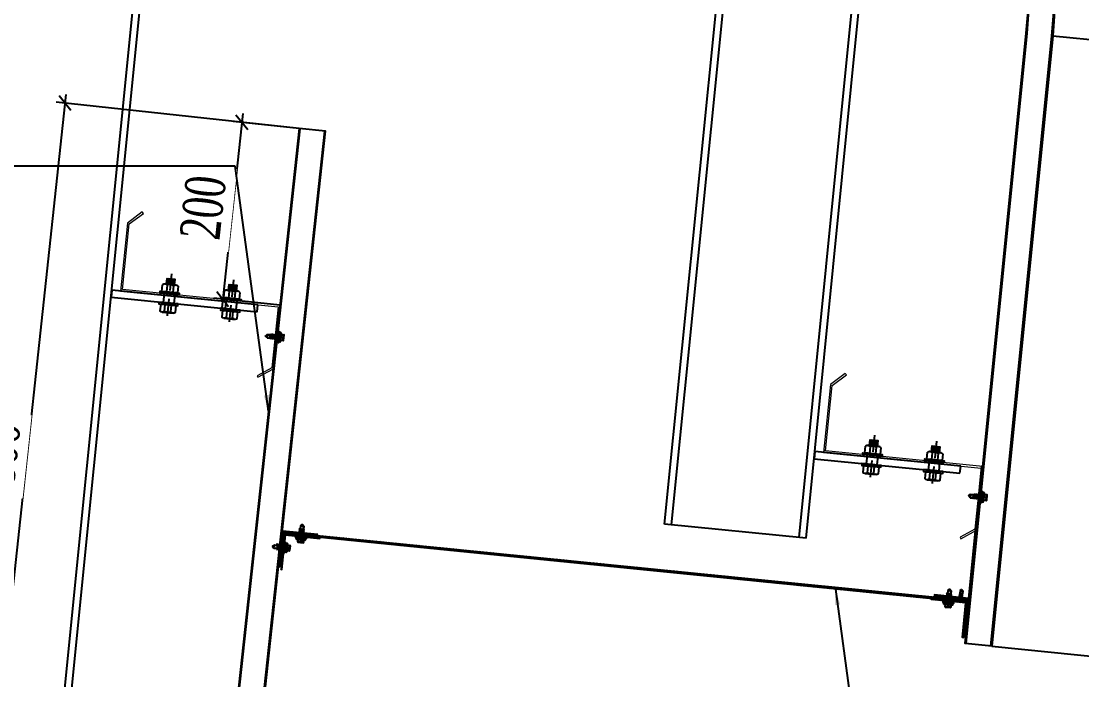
# Model space of a CAD drawing. Header units: inches. Extents: x 315041 to 662841, y -45540 to -35018.
# Drawn here: x 329985.3 to 330104.6, y -36930.1 to -36856 of the extents above; entities that cross this region are included whole.
import ezdxf

# ---------------------------------------------------------------- set-up
doc = ezdxf.new("R2010")
doc.units = ezdxf.units.IN
doc.header["$MEASUREMENT"] = 0
for name, pattern in [('CENTER2', [28.575, 19.05, -3.175, 3.175, -3.175]), ('DASHED2', [9.525, 6.35, -3.175]), ('ketcau-1', [2, 1, 1])]:
    doc.linetypes.add(name, pattern=pattern)
for name, color, linetype in [('2', 2, 'Continuous'), ('3', 3, 'Continuous'), ('5', 5, 'Continuous'), ('8', 8, 'Continuous'), ('DIM', 8, 'Continuous'), ('ketcau-8', 8, 'Continuous'), ('STRUCTURE', 1, 'Continuous')]:
    doc.layers.add(name, color=color, linetype=linetype)
doc.layers.add('XG', color=128, linetype='Continuous', lineweight=13)
doc.styles.add('ST1', font='times.ttf', dxfattribs={"width": 0.7})
doc.styles.add('ST1H', font='vnshxh.shx', dxfattribs={"width": 0.7})
doc.dimstyles.new('10', dxfattribs={"dimtxt": 4.5, "dimasz": 1.5, "dimexe": 1, "dimexo": 0, "dimgap": 1, "dimtad": 1, "dimdec": 0, "dimlfac": 10, "dimzin": 0, "dimdsep": 46, "dimtxsty": 'ST1', "dimblk": 'OBLIQUE', "dimcen": 1, "dimdle": 1, "dimclrd": 8, "dimclre": 8, "dimclrt": 3, "dimadec": 0, "dimazin": 0, "dimtfac": 1, "dimtdec": 0, "dimtix": 1, "dimtofl": 0, "dimtmove": 1, "dimatfit": 3, "dimfxl": 0, "dimtfill": 1, "dimtolj": 1, "dimtzin": 0, "dimlwd": -1, "dimlwe": -1, "dimarcsym": 1})
doc.dimstyles.new('3', dxfattribs={"dimtxt": 3.5, "dimasz": 1.8, "dimexe": 1, "dimexo": 0, "dimgap": 1, "dimtad": 1, "dimdec": 0, "dimlfac": 3, "dimzin": 0, "dimdsep": 46, "dimtxsty": 'ST1H', "dimblk": 'OBLIQUE', "dimcen": 1, "dimdle": 1, "dimclrd": 8, "dimclre": 8, "dimclrt": 3, "dimadec": 0, "dimazin": 0, "dimtfac": 1, "dimtdec": 0, "dimtix": 1, "dimtofl": 0, "dimtmove": 1, "dimatfit": 3, "dimfxl": 0.18, "dimtolj": 1, "dimtzin": 0, "dimlwd": -1, "dimlwe": -1, "dimarcsym": 1})

# ---------------------------------------------------------------- blocks, each defined once
blk = doc.blocks.new('bl1')
at = {"layer": '8', "linetype": 'ketcau-1'}
for p, q in [((68, 400), (-100, 352)), ((100, 361), (-100, 304)), ((100, 313), (-100, 257)), ((-79, 226), (-79, 50)), ((79, 226), (79, 50))]:
    blk.add_line(p, q, dxfattribs=at)
for points in [[(-100, 250), (100, 250), (100, 400), (-100, 400)], [(-250, 0), (250, 0), (250, 50), (-250, 50)]]:
    blk.add_lwpolyline(points, close=True, dxfattribs=at)
blk.add_lwpolyline([(-200, 226, -0.403647), (-79, 226, -0.308355), (79, 226, -0.40582), (200, 226, -2.464147)], format="xyb", dxfattribs=at)
for points in [[(-200, 226), (-200, 50), (200, 50), (200, 226)], [(145, 250), (-143, 250)]]:
    blk.add_lwpolyline(points, dxfattribs=at)
blk = doc.blocks.new('bl2')
at = {"layer": '8', "linetype": 'ketcau-1'}
for p, q in [((-79, 226), (-79, 50)), ((79, 226), (79, 50))]:
    blk.add_line(p, q, dxfattribs=at)
blk.add_lwpolyline([(-250, 0), (250, 0), (250, 50), (-250, 50)], close=True, dxfattribs=at)
blk.add_lwpolyline([(-200, 226, -0.403647), (-79, 226, -0.308355), (79, 226, -0.40582), (200, 226, -2.464147)], format="xyb", dxfattribs=at)
for points in [[(-200, 226), (-200, 50), (200, 50), (200, 226)], [(145, 250), (-143, 250)]]:
    blk.add_lwpolyline(points, dxfattribs=at)
blk = doc.blocks.new('Short_Self_drilling')
at = {"layer": 'STRUCTURE', "color": 1, "linetype": 'Continuous'}
for p, q in [((6.4, 1.7), (-6.4, 1.7)), ((5.1, 3.8), (-5.1, 3.8)), ((-2.6, 2.9), (-5.1, 2.9)), ((-3.4, 3.8), (-3.4, 6.8)), ((3, 7.2), (-3, 7.2)), ((2.6, 2.9), (-2.6, 2.9)), ((-2.1, 2.8), (-2.1, 2.9)), ((6.3, 0), (0, 0)), ((2.2, 2.8), (2.2, 2.9)), ((2.2, -0.5), (2.2, 0)), ((5.1, 2.9), (2.6, 2.9)), ((3.4, 3.8), (3.4, 6.8)), ((3, -1.2), (-2.7, -0.2)), ((3, -2.7), (-2.7, -1.8)), ((3, -4.2), (-2.7, -3.3)), ((3, -5.8), (-2.7, -4.8)), ((3, -7.3), (-2.7, -6.3)), ((-1.9, -8), (-2.7, -7.9)), ((-2.1, -1.4), (-2.1, -0.9)), ((-2.1, -2.9), (-2.1, -2.4)), ((-2.1, -4.4), (-2.1, -3.9)), ((-2.1, -6), (-2.1, -5.4)), ((-2.1, -7.5), (-2.1, -7)), ((-2.1, -12.3), (-2.1, -8.5)), ((3, -8.8), (-1.1, -8.1)), ((2.1, -12.3), (2.1, -9.1)), ((2.2, -2), (2.2, -1.5)), ((2.2, -3.6), (2.2, -3)), ((2.2, -5.1), (2.2, -4.6)), ((2.2, -6.6), (2.2, -6.1)), ((2.2, -8.1), (2.2, -7.6))]:
    blk.add_line(p, q, dxfattribs=at)
blk.add_lwpolyline([(6.4, 1.3), (6.4, 1.7), (2.1, 2.8), (-2.1, 2.8), (-6.4, 1.7), (-6.4, 1.3)], close=True, dxfattribs=at)
for points in [[(-6.4, 1.3, -0.088869), (-6.3, 0), (0, 0)], [(-0.1, 3.8), (-0.3, 6.2, 0.338878), (-3.1, 6.2), (-3.3, 3.8)], [(3.3, 3.8), (3.1, 6.2, 0.338878), (0.3, 6.2), (0.1, 3.8)], [(2.1, -12.3), (0.2, -14.2, -0.333596), (-0.2, -14.2), (-2.1, -12.3)], [(-0.1, -14), (-1, -12.2, -0.148657), (-1.4, -11.2), (-2, -7.7, -0.815006), (-1.2, -7.8, 0.150833), (-0.8, -8.7)], [(2.1, -12.3), (1.7, -11.7, 0.52242), (0.9, -11.7), (-0.2, -14.2)]]:
    blk.add_lwpolyline(points, format="xyb", dxfattribs=at)
for points in [[(3, -1.2), (2.2, -1.5), (-2.1, -0.8), (-2.7, -0.2), (-2.4, 0)], [(3, -2.7), (2.2, -3), (-2.1, -2.4), (-2.7, -1.8), (-2.1, -1.4), (2.2, -2), (3, -2.7)], [(3, -4.2), (2.2, -4.6), (-2.1, -3.9), (-2.7, -3.3), (-2.1, -2.9), (2.2, -3.6), (3, -4.2)], [(3, -5.8), (2.2, -6.1), (-2.1, -5.4), (-2.7, -4.8), (-2.1, -4.4), (2.2, -5.1), (3, -5.8)], [(3, -7.3), (2.2, -7.6), (-2.1, -7), (-2.7, -6.3), (-2.1, -6), (2.2, -6.6), (3, -7.3)], [(-1.8, -8.5), (-2.1, -8.5), (-2.7, -7.9), (-2.1, -7.5), (-1.8, -7.5)], [(-1.3, -7.6), (2.2, -8.1), (3, -8.8)], [(-1.2, 0), (2.2, -0.5), (3, -1.2)], [(3, -8.8), (2.2, -9.1), (-0.8, -8.7)]]:
    blk.add_lwpolyline(points, dxfattribs=at)
for centre, radius, start, end in [((-5, 3.3), 0.455, 109.7949, 250.2674), ((-3, 6.8), 0.429, 90.0311, 180.0311), ((3, 6.8), 0.429, 0.0311, 90.0311), ((5.1, 3.3), 0.435, 279.7276, 80.3347), ((10, 0.2), 3.74, 162.2963, 182.6103)]:
    blk.add_arc(centre, radius, start, end, dxfattribs=at)
blk = doc.blocks.new('_Oblique')
at = {"color": 0, "linetype": 'ByBlock', "lineweight": -2}
blk.add_line((-0.5, -0.5), (0.5, 0.5), dxfattribs=at)
blk = doc.blocks.new('*D448')
at = {"color": 8, "linetype": 'Continuous', "transparency": 16777216}
for p, q in [((330010.24, -36866.4), (330007.87, -36888.25)), ((330016.58, -36868.1), (330009.14, -36867.29)), ((330014.42, -36887.95), (330006.98, -36887.15))]:
    blk.add_line(p, q, dxfattribs=at)
at = {"layer": 'Defpoints', "color": 0, "transparency": 16777216}
for p in [(330016.58, -36868.1), (330007.98, -36887.26), (330014.42, -36887.95)]:
    blk.add_point(p, dxfattribs=at)
at = {"color": 8, "transparency": 16777216, "xscale": 1.5, "yscale": 1.5, "zscale": 1.5}
for p, rotation in [((330010.13, -36867.4), 83.81689641929896), ((330007.98, -36887.26), 263.8168964192989)]:
    blk.add_blockref('_Oblique', p, dxfattribs=dict(at, rotation=rotation))
at = {"color": 3, "transparency": 16777216, "insert": (330005.78, -36876.97), "char_height": 4.5, "attachment_point": 5, "rotation": 83.8169, "style": 'ST1', "bg_fill": 3, "box_fill_scale": 1.25, "bg_fill_color": 256, "bg_fill_true_color": 13158600, "bg_fill_transparency": 4522052}
blk.add_mtext('\\A1;200', dxfattribs=at)
blk = doc.blocks.new('*D449')
at = {"color": 8, "linetype": 'Continuous', "transparency": 16777216}
for p, q in [((329990.33, -36864.25), (329981.5, -36945.77)), ((330016.58, -36868.1), (329989.23, -36865.13)), ((330007.96, -36947.63), (329980.62, -36944.67))]:
    blk.add_line(p, q, dxfattribs=at)
at = {"layer": 'Defpoints', "color": 0, "transparency": 16777216}
for p in [(330016.58, -36868.1), (329981.61, -36944.78), (330007.96, -36947.63)]:
    blk.add_point(p, dxfattribs=at)
at = {"color": 8, "transparency": 16777216, "xscale": 1.5, "yscale": 1.5, "zscale": 1.5}
for p, rotation in [((329990.23, -36865.24), 83.81689641933262), ((329981.61, -36944.78), 263.8168964193326)]:
    blk.add_blockref('_Oblique', p, dxfattribs=dict(at, rotation=rotation))
at = {"color": 3, "transparency": 16777216, "insert": (329982.65, -36904.66), "char_height": 4.5, "attachment_point": 5, "rotation": 83.8169, "style": 'ST1', "bg_fill": 3, "box_fill_scale": 1.25, "bg_fill_color": 256, "bg_fill_true_color": 13158600, "bg_fill_transparency": 1019152}
blk.add_mtext('\\A1;800', dxfattribs=at)
blk = doc.blocks.new('*D457')
at = {"color": 8, "linetype": 'Continuous', "transparency": 16777216}
blk.add_arc((330080.69, -36835.29), 13.95, 174.2894, 264.2894, dxfattribs=at)
at = {"layer": 'Defpoints', "color": 0, "transparency": 16777216}
for p in [(329906.36, -36817.85), (330080.77, -36834.49), (330081.49, -36835.37), (330072.81, -36914.09)]:
    blk.add_point(p, dxfattribs=at)
at = {"color": 8, "transparency": 16777216, "xscale": 1.5, "yscale": 1.5, "zscale": 1.5}
for p, rotation in [((330066.81, -36833.9), 84.28940686250019), ((330079.31, -36849.17), 354.2894068624368)]:
    blk.add_blockref('_Oblique', p, dxfattribs=dict(at, rotation=rotation))
at = {"color": 3, "transparency": 16777216, "insert": (330072.45, -36842.03), "char_height": 4.5, "attachment_point": 5, "rotation": 309.2894, "style": 'ST1', "bg_fill": 3, "box_fill_scale": 1.25, "bg_fill_color": 256, "bg_fill_true_color": 13158600, "bg_fill_transparency": 13415760}
blk.add_mtext('\\A1;90°', dxfattribs=at)
at = {"layer": 'Defpoints', "color": 0, "transparency": 16777216}
blk.add_point((330067.98, -36841.02), dxfattribs=at)
blk = doc.blocks.new('*D459')
at = {"color": 8, "linetype": 'Continuous', "transparency": 16777216}
for p, q in [((330101.37, -36857.66), (330116.44, -36859.16)), ((330115.55, -36858.07), (330108.48, -36928.72)), ((330094.5, -36926.31), (330109.58, -36927.82))]:
    blk.add_line(p, q, dxfattribs=at)
at = {"layer": 'Defpoints', "color": 0, "transparency": 16777216}
for p in [(330101.37, -36857.66), (330094.5, -36926.31), (330108.58, -36927.72)]:
    blk.add_point(p, dxfattribs=at)
at = {"color": 8, "transparency": 16777216, "xscale": 1.5, "yscale": 1.5, "zscale": 1.5}
for p, rotation in [((330115.45, -36859.06), 84.28955387511066), ((330108.58, -36927.72), 264.2895538751107)]:
    blk.add_blockref('_Oblique', p, dxfattribs=dict(at, rotation=rotation))
at = {"color": 3, "transparency": 16777216, "insert": (330108.74, -36893.06), "char_height": 4.5, "attachment_point": 5, "rotation": 84.2896, "style": 'ST1', "bg_fill": 3, "box_fill_scale": 1.25, "bg_fill_color": 256, "bg_fill_true_color": 13158600, "bg_fill_transparency": 1019152}
blk.add_mtext('\\A1;690', dxfattribs=at)
blk = doc.blocks.new('HFR-1')
at = {"layer": 'STRUCTURE', "color": 1, "linetype": 'Continuous'}
for p, q in [((-5.5, 0), (5.5, 0)), ((-5.2, 0.8), (-3.4, 1.5)), ((5.2, 0.8), (3.4, 1.5)), ((-2.4, -1.2), (-3, -1.6)), ((-3, -1.6), (-2.4, -1.9)), ((-2.4, -1.9), (-3, -2.3)), ((-3, -2.3), (-2.4, -2.6)), ((-2.4, -2.6), (-3, -3)), ((-3, -3), (-2.4, -3.3)), ((-2.4, -3.3), (-3, -3.7)), ((-3, -3.7), (-2.4, -4.1)), ((-2.4, -4.1), (-3, -4.4)), ((-3, -4.4), (-2.4, -4.8)), ((-2.4, -4.8), (-3, -5.1)), ((-3, -5.1), (-2.4, -5.5)), ((-2.4, -5.5), (-3, -5.8)), ((-3, -5.8), (-2.4, -6.2)), ((-2.4, -6.2), (-3, -6.6)), ((-3, -6.6), (-2.4, -6.9)), ((-2.4, -6.9), (-3, -7.3)), ((-3, -7.3), (-2.4, -7.6)), ((-2.4, -7.6), (-3, -8)), ((-3, -8), (-2.4, -8.3)), ((-2.4, -8.3), (-3, -8.7)), ((-3, -8.7), (-2.4, -9)), ((-2.4, -9), (-3, -9.4)), ((-3, -9.4), (-2.4, -9.7)), ((-2.4, -9.7), (-3, -10.1)), ((-3, -10.1), (-2.4, -10.5)), ((-2.4, -10.5), (-3, -10.8)), ((-3, -10.8), (-2.4, -11.2)), ((-2.4, -11.2), (-3, -11.5)), ((-3, -11.5), (-2.4, -11.9)), ((-2.9, -1.6), (2.9, -1.4)), ((-2.9, -2.3), (2.9, -2.1)), ((-2.9, -3), (2.9, -2.8)), ((-2.9, -3.7), (2.9, -3.6)), ((-2.9, -4.4), (2.9, -4.3)), ((-2.9, -5.1), (2.9, -5)), ((-2.9, -5.9), (2.9, -5.7)), ((-2.9, -6.6), (2.9, -6.4)), ((-2.9, -7.3), (2.9, -7.1)), ((-2.9, -8), (2.9, -7.8)), ((-2.9, -8.7), (2.9, -8.5)), ((-2.9, -9.4), (2.9, -9.2)), ((-2.9, -10.1), (1.5, -10)), ((-2.9, -10.8), (1.3, -10.7)), ((-2.9, -11.5), (0.9, -11.4)), ((-2.5, -17.4), (-2.5, -11.8)), ((-2.5, -17.4), (-2, -16.7)), ((-2.5, -17.4), (-0.2, -19.7)), ((2.4, -1.1), (-2.4, -1.2)), ((2.4, -1.8), (-2.4, -1.9)), ((-2.4, -1.9), (2.4, -1.8)), ((-2.4, -2.6), (2.4, -2.5)), ((2.4, -2.5), (-2.4, -2.6)), ((-2.4, -3.3), (2.4, -3.2)), ((2.4, -3.2), (-2.4, -3.3)), ((-2.4, -4.1), (2.4, -3.9)), ((2.4, -3.9), (-2.4, -4.1)), ((-2.4, -4.8), (2.4, -4.6)), ((2.4, -4.6), (-2.4, -4.8)), ((-2.4, -5.5), (2.4, -5.3)), ((2.4, -5.3), (-2.4, -5.5)), ((-2.4, -6.2), (2.4, -6)), ((2.4, -6), (-2.4, -6.2)), ((-2.4, -6.9), (2.4, -6.8)), ((2.4, -6.8), (-2.4, -6.9)), ((-2.4, -7.6), (2.4, -7.5)), ((2.4, -7.5), (-2.4, -7.6)), ((-2.4, -8.3), (2.4, -8.2)), ((2.4, -8.2), (-2.4, -8.3)), ((-2.4, -9), (2.4, -8.9)), ((2.4, -8.9), (-2.4, -9)), ((-2.4, -9.7), (2.4, -9.6)), ((2.4, -9.6), (-2.4, -9.7)), ((1.4, -10.3), (-2.4, -10.5)), ((-2.4, -10.5), (1.4, -10.3)), ((-2.4, -11.2), (1.1, -11.1)), ((1.1, -11.1), (-2.4, -11.2)), ((-2.4, -11.9), (0.4, -11.8)), ((-1, -16.7), (0.2, -19.7)), ((0.1, -19.4), (1.2, -17.3)), ((0.2, -19.7), (2.5, -17.4)), ((1.6, -16.1), (2.3, -10.2)), ((2.2, -10), (2.9, -10)), ((2.2, -11), (2.4, -11)), ((2.4, -11), (2.2, -11)), ((2.2, -11.4), (2.9, -11.4)), ((2.2, -11.7), (2.4, -11.7)), ((2.4, -10.3), (2.3, -10.3)), ((2.3, -10.3), (2.4, -10.3)), ((2.3, -10.7), (2.9, -10.7)), ((2.9, -1.4), (2.4, -1.1)), ((2.4, -1.8), (2.9, -1.4)), ((2.9, -2.1), (2.4, -1.8)), ((2.4, -2.5), (2.9, -2.1)), ((2.9, -2.8), (2.4, -2.5)), ((2.4, -3.2), (2.9, -2.8)), ((2.9, -3.6), (2.4, -3.2)), ((2.4, -3.9), (2.9, -3.6)), ((2.9, -4.3), (2.4, -3.9)), ((2.4, -4.6), (2.9, -4.3)), ((2.9, -5), (2.4, -4.6)), ((2.4, -5.3), (2.9, -5)), ((2.9, -5.7), (2.4, -5.3)), ((2.4, -6), (2.9, -5.7)), ((2.9, -6.4), (2.4, -6)), ((2.4, -6.8), (2.9, -6.4)), ((2.9, -7.1), (2.4, -6.8)), ((2.4, -7.5), (2.9, -7.1)), ((2.9, -7.8), (2.4, -7.5)), ((2.4, -8.2), (2.9, -7.8)), ((2.9, -8.5), (2.4, -8.2)), ((2.4, -8.9), (2.9, -8.5)), ((2.9, -9.2), (2.4, -8.9)), ((2.4, -9.6), (2.9, -9.2)), ((2.9, -10), (2.4, -9.6)), ((2.4, -10.3), (2.9, -10)), ((2.9, -10.7), (2.4, -10.3)), ((2.4, -11), (2.9, -10.7)), ((2.9, -11.4), (2.4, -11)), ((2.4, -11.7), (2.9, -11.4)), ((2.5, -17.4), (2.5, -11.7))]:
    blk.add_line(p, q, dxfattribs=at)
at = {"layer": 'STRUCTURE', "color": 1, "linetype": 'Continuous', "ltscale": 8}
for p in [(-3.4, 1.5), (3.4, 1.5)]:
    blk.add_line(p, (0, 1.5), dxfattribs=at)
at = {"layer": 'STRUCTURE', "color": 1, "linetype": 'DASHED2'}
for p in [(-1.9, 1.5), (1.9, 1.5)]:
    blk.add_line(p, (0, 0), dxfattribs=at)
at = {"layer": 'STRUCTURE', "color": 1, "linetype": 'Continuous', "ltscale": 8}
for centre, start, end in [((-4.7, 0.2), 130.41, 194.8062), ((4.7, 0.2), 345.1938, 49.59)]:
    blk.add_arc(centre, 0.801, start, end, dxfattribs=at)
at = {"layer": 'STRUCTURE', "color": 1, "linetype": 'Continuous'}
for centre, radius, start, end in [((-7.3, -9), 9.14, 58.065, 78.8402), ((5.1, -3.8), 3.83, 84.2039, 134.3621), ((-1.5, -17.1), 0.59, 34.2302, 144.5641), ((0, -19.4), 0.331, 231.6348, 305.4287), ((-0.5, -10.1), 1.93, 296.6041, 355.3922), ((-0.6, -16), 2.2, 324.0048, 357.8268), ((1.9, -10.3), 0.444, 15.9762, 172.6971)]:
    blk.add_arc(centre, radius, start, end, dxfattribs=at)
blk = doc.blocks.new('SideLap')
at = {"layer": 'STRUCTURE', "color": 1, "linetype": 'Continuous'}
for p, q in [((15, 16), (0, 0)), ((20, 6), (0, -3)), ((15, 16), (20, 12)), ((15, 16), (40, 16)), ((42, 30), (40, 16)), ((40, 16), (44, -8)), ((48, 16), (42, 30)), ((42, 30), (48, -10)), ((52, -11), (48, 16)), ((48, 16), (52, 16)), ((54, 30), (52, 16)), ((52, 16), (57, -18)), ((60, 16), (54, 30)), ((54, 30), (64, -33)), ((65, -18), (60, 16)), ((60, 16), (64, 16)), ((66, 30), (64, 16)), ((64, 16), (69, -18)), ((72, 16), (66, 30)), ((66, 30), (76, -33)), ((77, -18), (72, 16)), ((72, 16), (76, 16)), ((78, 31), (76, 16)), ((76, 16), (81, -18)), ((84, 16), (78, 31)), ((78, 31), (88, -33)), ((89, -18), (84, 16)), ((84, 16), (88, 16)), ((90, 30), (88, 16)), ((88, 16), (93, -18)), ((96, 16), (90, 30)), ((90, 30), (100, -33)), ((101, -18), (96, 16)), ((96, 16), (100, 16)), ((102, 30), (100, 16)), ((100, 16), (105, -18)), ((108, 16), (102, 30)), ((102, 30), (112, -33)), ((112, -11), (108, 16)), ((108, 16), (112, 16)), ((112, -51), (112, 48)), ((122, -52), (122, 49)), ((122, 49), (126, 49)), ((126, 49), (134, 16)), ((126, 49), (126, -52)), ((134, 16), (134, -18)), ((134, 16), (135, 16)), ((135, 39), (135, 19)), ((135, 19), (135, -22)), ((142, 39), (142, -42)), ((142, 26), (165, 26)), ((142, 25), (161, 23)), ((161, 1), (142, -1)), ((169, 22), (169, -25)), ((0, -3), (15, -18)), ((2, -2), (16, -10)), ((15, -18), (45, -18)), ((24, -12), (51, -17)), ((45, -16), (45, -18)), ((45, -18), (52, -33)), ((49, -16), (52, -33)), ((52, -33), (53, -18)), ((53, -18), (53, -16)), ((53, -18), (57, -18)), ((57, -18), (64, -33)), ((64, -33), (65, -18)), ((65, -18), (69, -18)), ((69, -18), (76, -33)), ((76, -33), (77, -18)), ((77, -18), (81, -18)), ((81, -18), (88, -33)), ((88, -33), (89, -18)), ((89, -18), (93, -18)), ((93, -18), (100, -33)), ((100, -33), (101, -18)), ((101, -18), (105, -18)), ((105, -18), (112, -33)), ((112, -33), (112, -20)), ((126, -52), (122, -52)), ((134, -18), (126, -52)), ((134, -18), (135, -18)), ((135, -22), (135, -42)), ((142, -2), (161, -4)), ((161, -26), (142, -28)), ((142, -28), (165, -28))]:
    blk.add_line(p, q, dxfattribs=at)
for centre, radius, start, end in [((18, 9), 3.99, 304.2302, 54.5641), ((113, 77), 29.4, 267.4208, 287.7348), ((138, 39), 3.42, 9.6964, 170.3036), ((147, 12), 18.2, 322.5592, 37.4408), ((165, 22), 3.38, 0, 90), ((2, -1), 2.24, 141.6348, 215.4287), ((24, 2), 14.9, 234.0048, 267.8268), ((52, 2), 13, 231.0825, 265.3922), ((51, -14), 2.99, 285.9762, 82.6971), ((113, -80), 29.4, 72.2652, 92.5792), ((138, -41), 3.59, 199.7637, 340.2363), ((147, -15), 18.2, 322.5592, 37.4408), ((165, -25), 3.38, 270, 0)]:
    blk.add_arc(centre, radius, start, end, dxfattribs=at)

msp = doc.modelspace()

# ---------------------------------------------------------------- hatches: boundary and pattern name
at = {"true_color": 0xfb041d}
h = msp.add_hatch(dxfattribs=at)
h.set_pattern_fill('ANSI31', color=1, style=0)
h.set_pattern_definition([(135, (654917.1846, 466.41371), (0.08838834765, 0.08838834765), [])])
h.paths.add_polyline_path([(330093.3601, -36906.0992), (330091.8773, -36920.9269), (330088.0608, -36920.5452), (330088.0458, -36920.6944), (330092.0117, -36921.091), (330093.5093, -36906.1141)])
h = msp.add_hatch(dxfattribs=at)
h.set_pattern_fill('ANSI31', color=1, angle=5.711087, style=0)
h.set_pattern_definition([(219.288912917, (649600.31074, -106451.83157), (0.079153889746, -0.09674534479), [])])
h.paths.add_polyline_path([(330087.7226, -36920.9617), (330091.7028, -36921.3598), (330091.3047, -36925.3399), (330091.2052, -36925.33), (330091.5933, -36921.4493), (330087.7127, -36921.0612)])
h = msp.add_hatch(dxfattribs=at)
h.set_pattern_fill('ANSI31', color=1, angle=5.711087, style=0)
h.set_pattern_definition([(219.288912917, (649600.61964, -106451.56283), (0.079153889746, -0.09674534479), [])])
h.paths.add_polyline_path([(330088.0315, -36920.693), (330092.0117, -36921.091), (330091.6136, -36925.0712), (330091.5141, -36925.0612), (330091.9022, -36921.1806), (330088.0216, -36920.7925)])

# ---------------------------------------------------------------- linework, layer by layer
at = {"color": 1, "true_color": 0xfb041d}
for points in [[(330093.3601, -36906.0992), (330091.8773, -36920.9269), (330088.0608, -36920.5452), (330088.0458, -36920.6944), (330092.0117, -36921.091), (330093.5093, -36906.1141)], [(330087.7226, -36920.9617), (330091.7028, -36921.3598), (330091.3047, -36925.3399), (330091.2052, -36925.33), (330091.5933, -36921.4493), (330087.7127, -36921.0612)], [(330088.0315, -36920.693), (330092.0117, -36921.091), (330091.6136, -36925.0712), (330091.5141, -36925.0612), (330091.9022, -36921.1806), (330088.0216, -36920.7925)]]:
    msp.add_lwpolyline(points, close=True, dxfattribs=at)
at = {"layer": '2'}
for p, q in [((330072.8125, -36914.0943), (330080.7728, -36834.4914)), ((330073.6086, -36914.174), (330081.5689, -36834.571)), ((329985.8662, -36974.5429), (329999.0803, -36842.4019)), ((329986.6622, -36974.6225), (329999.8763, -36842.4815)), ((330058.484, -36912.6615), (330064.9319, -36848.1831)), ((330057.688, -36912.5819), (330064.0562, -36848.8995)), ((330073.6086, -36914.174), (330057.688, -36912.5819))]:
    msp.add_line(p, q, dxfattribs=at)
at = {"layer": '3'}
for points in [[(329908.9423, -36795.1986), (330062.8621, -36810.5906, -0.41421277), (330101.37, -36857.6557), (330094.5044, -36926.3134), (330091.5193, -36926.0149), (330098.3849, -36857.3572, 0.41421277), (330062.5636, -36813.5757), (329910.4465, -36798.364)], [(330094.4049, -36926.3035), (330101.2705, -36857.6458, 0.41421277), (330062.8521, -36810.6901), (329908.9423, -36795.2991)], [(330091.6188, -36926.0248), (330098.4844, -36857.3672, 0.41421277), (330062.5735, -36813.4762), (329910.3675, -36798.2556)]]:
    msp.add_lwpolyline(points, format="xyb", dxfattribs=at)
msp.add_lwpolyline([(330016.5753, -36868.0953), (330007.9262, -36947.9306), (330010.9088, -36948.2537), (330019.5605, -36868.3938)], close=True, dxfattribs=at)
for points in [[(330008.0256, -36947.9413), (330016.6747, -36868.1061)], [(330010.8093, -36948.2429), (330019.461, -36868.3839)]]:
    msp.add_lwpolyline(points, dxfattribs=at)
at = {"layer": '5', "linetype": 'CENTER2', "ltscale": 0.1}
for p, q in [((330002.2157, -36884.4127), (330001.7244, -36889.3247)), ((330009.1811, -36885.107), (330008.6897, -36890.0213)), ((330081.3012, -36902.5719), (330080.81, -36907.4839)), ((330088.2667, -36903.2662), (330087.7752, -36908.1805))]:
    msp.add_line(p, q, dxfattribs=at)
at = {"layer": '8', "ltscale": 15}
for p, q in [((329995.4981, -36886.2634), (329995.4185, -36887.0595)), ((330011.9162, -36887.9052), (329995.4981, -36886.2634)), ((329995.4185, -36887.0595), (330011.8366, -36888.7013)), ((330011.8366, -36888.7013), (330011.9162, -36887.9052)), ((330074.5837, -36904.4226), (330074.5041, -36905.2186)), ((330091.0018, -36906.0644), (330074.5837, -36904.4226)), ((330074.5041, -36905.2186), (330090.9222, -36906.8604)), ((330090.9222, -36906.8604), (330091.0018, -36906.0644))]:
    msp.add_line(p, q, dxfattribs=at)
at = {"layer": '8'}
for p, q in [((330001.3885, -36886.6537), (330001.2892, -36887.6465)), ((330002.5826, -36886.7731), (330002.4833, -36887.7659)), ((330008.354, -36887.348), (330008.2545, -36888.3431)), ((330009.5481, -36887.4674), (330009.4485, -36888.4625)), ((330080.4741, -36904.8128), (330080.3748, -36905.8057)), ((330081.6682, -36904.9322), (330081.5689, -36905.9251)), ((330087.4396, -36905.5072), (330087.3401, -36906.5023)), ((330088.6336, -36905.6266), (330088.5341, -36906.6217))]:
    msp.add_line(p, q, dxfattribs=at)
at = {"layer": 'XG'}
for points in [[(330014.4237, -36887.955), (329996.7121, -36886.1838), (329997.4484, -36878.8206), (329999.0521, -36877.6255), (329998.9326, -36877.4652), (329997.2582, -36878.7129), (329996.4932, -36886.3629), (330014.2048, -36888.1341), (330013.5189, -36894.9934), (330011.8508, -36895.8896), (330011.9455, -36896.0658), (330013.7073, -36895.1192)], [(330093.5093, -36906.1141), (330075.7977, -36904.343), (330076.534, -36896.9797), (330078.1377, -36895.7847), (330078.0182, -36895.6243), (330076.3437, -36896.8721), (330075.5788, -36904.5221), (330093.2904, -36906.2932), (330092.6045, -36913.1526), (330090.9364, -36914.0487), (330091.0311, -36914.2249), (330092.7929, -36913.2784)]]:
    msp.add_lwpolyline(points, close=True, dxfattribs=at)

# ---------------------------------------------------------------- block references
at = {"color": 1, "xscale": 0.09600000000666692, "yscale": 0.09599999995043618, "zscale": 0.09599999999999996, "rotation": 264.2584265932184}
for p in [(330014.165, -36891.547), (330093.2686, -36909.5264)]:
    msp.add_blockref('Short_Self_drilling', p, dxfattribs=at)
at = {"color": 1, "extrusion": (0, 0, -1), "xscale": -0.09599999995878289, "yscale": 0.09600000002097886, "zscale": -0.09599999999999996, "rotation": 185.7422143610927}
msp.add_blockref('Short_Self_drilling', (-330089.6247, -36921.2524), dxfattribs=at)
at = {"color": 8, "xscale": -0.05968394875421755, "yscale": 0.05968394875344529, "zscale": 0.05968394874381824, "rotation": 174.4350987209329}
msp.add_blockref('HFR-1', (330090.9793, -36921.0883), dxfattribs=at)
at = {"layer": 'ketcau-8', "linetype": 'ketcau-1', "extrusion": (0, 0, -1), "xscale": 0.00435135138286153, "yscale": 0.004351351457444252, "zscale": -0.004351351313245973, "rotation": 5.711182141210473}
for p in [(-330001.9856, -36886.7134), (-330008.951, -36887.4077), (-330081.0711, -36904.8725), (-330088.0366, -36905.5669)]:
    msp.add_blockref('bl1', p, dxfattribs=at)
at = {"layer": 'ketcau-8', "linetype": 'ketcau-1', "xscale": 0.00435135138286153, "yscale": 0.004351351457444252, "zscale": 0.004351351417794727, "rotation": 174.2888178587895}
for p in [(330001.8863, -36887.7062), (330008.8515, -36888.4028), (330080.9719, -36905.8654), (330087.9371, -36906.562)]:
    msp.add_blockref('bl2', p, dxfattribs=at)

# ---------------------------------------------------------------- leaders
at = {"color": 9}
msp.add_leader([(330076.9013, -36919.8795), (330079.2758, -36937.2908), (330087.0057, -36937.2908)], dimstyle='3', override={"dimgap": 1, "dimtad": 0}, dxfattribs=at)

# ---------------------------------------------------------------- next in the draw order: dimensions: what is measured, and where the dimension line sits
at = {"color": 8}
for p1, p2, distance, picture, middle in [((330101.37, -36857.6557), (330094.5044, -36926.3134), 14.1477, '*D459', (330108.7356, -36893.0644)), ((330016.5753, -36868.0953), (330014.4237, -36887.955), -6.4836, '*D448', (330005.7838, -36876.9726))]:
    dim = msp.add_aligned_dim(p1=p1, p2=p2, distance=distance, dimstyle='10', dxfattribs=at)
    dim.commit()
    dim.dimension.update_dxf_attribs({"geometry": picture, "text_midpoint": middle})

# ---------------------------------------------------------------- next in the draw order: dimensions: what is measured, and where the dimension line sits
dim = msp.add_aligned_dim(p1=(330016.5753, -36868.0953), p2=(330007.9585, -36947.6323), distance=-26.5032, dimstyle='10', dxfattribs=at)
dim.commit()
dim.dimension.update_dxf_attribs({"geometry": '*D449', "text_midpoint": (329982.6481, -36904.655)})

# ---------------------------------------------------------------- next in the draw order: dimensions: what is measured, and where the dimension line sits
dim = msp.add_angular_dim_2l(base=(330067.9799, -36841.0249), line1=((330072.8125, -36914.0943), (330080.7728, -36834.4914)), line2=((330081.4893, -36835.367), (329906.3627, -36817.8544)), dimstyle='10', dxfattribs=at)
dim.commit()
dim.dimension.update_dxf_attribs({"geometry": '*D457', "text_midpoint": (330072.4486, -36842.033)})

# ---------------------------------------------------------------- next in the draw order: hatches: boundary and pattern name
at = {"true_color": 0xfb041d}
h = msp.add_hatch(dxfattribs=at)
h.set_pattern_fill('ANSI31', color=1, angle=5.711087, style=0)
h.set_pattern_definition([(309.288912905, (3064.48913, -41792.3202), (-0.096745344805, -0.079153889725), [])])
h.paths.add_polyline_path([(330018.6685, -36913.7561), (330014.6884, -36913.358), (330014.2903, -36917.3382), (330014.3898, -36917.3481), (330014.7779, -36913.4675), (330018.6586, -36913.8556)])
at = {"true_color": 0xcbec13}
h = msp.add_hatch(dxfattribs=at)
h.set_pattern_fill('ANSI37', color=60, style=0)
h.set_pattern_definition([(135, (654917.1846, 466.41371), (0.08838834765, 0.08838834765), []), (45, (654917.1846, 466.41371), (0.08838834765, -0.08838834765), [])])
h.paths.add_polyline_path([(330014.7779, -36913.4675), (330091.9022, -36921.1806), (330091.5693, -36924.5091), (330091.3896, -36924.4912), (330091.7028, -36921.3598), (330014.938, -36913.6826), (330014.64, -36916.6621), (330014.4603, -36916.6442)])
at = {"true_color": 0xfb041d}
h = msp.add_hatch(dxfattribs=at)
h.set_pattern_fill('ANSI31', color=1, angle=5.711087, style=0)
h.set_pattern_definition([(309.288912905, (3064.73869, -41792.64478), (-0.096745344805, -0.079153889725), [])])
h.paths.add_polyline_path([(330018.9181, -36914.0807), (330014.938, -36913.6826), (330014.5399, -36917.6628), (330014.6394, -36917.6727), (330015.0275, -36913.7921), (330018.9082, -36914.1802)])

# ---------------------------------------------------------------- next in the draw order: linework, layer by layer
at = {"color": 1, "true_color": 0xfb041d}
for points in [[(330018.6685, -36913.7561), (330014.6884, -36913.358), (330014.2903, -36917.3382), (330014.3898, -36917.3481), (330014.7779, -36913.4675), (330018.6586, -36913.8556)], [(330018.9181, -36914.0807), (330014.938, -36913.6826), (330014.5399, -36917.6628), (330014.6394, -36917.6727), (330015.0275, -36913.7921), (330018.9082, -36914.1802)]]:
    msp.add_lwpolyline(points, close=True, dxfattribs=at)
at = {"color": 60, "true_color": 0xcbec13}
msp.add_lwpolyline([(330014.7779, -36913.4675), (330091.9022, -36921.1806), (330091.5693, -36924.5091), (330091.3896, -36924.4912), (330091.7028, -36921.3598), (330014.938, -36913.6826), (330014.64, -36916.6621), (330014.4603, -36916.6442)], close=True, dxfattribs=at)

# ---------------------------------------------------------------- next in the draw order: block references
at = {"color": 1, "extrusion": (0, 0, -1), "xscale": -0.09599999995878289, "yscale": 0.09600000002097886, "zscale": -0.09599999999999996, "rotation": 185.7422143610927}
msp.add_blockref('Short_Self_drilling', (-330016.7957, -36913.9689), dxfattribs=at)
at = {"layer": 'DIM', "xscale": 0.0115714285561175, "yscale": 0.01157142862217597, "zscale": 0.01157142857142856, "rotation": 353.8151763505695}
msp.add_blockref('SideLap', (330013.5969, -36915.0631), dxfattribs=at)

# ---------------------------------------------------------------- next in the draw order: leaders
at = {"color": 9}
msp.add_leader([(330013.1335, -36899.865), (330009.3782, -36872.3296), (329972.0117, -36872.3296)], dimstyle='3', override={"dimgap": 1, "dimtad": 0}, dxfattribs=at)

doc.saveas('drawing.dxf')
